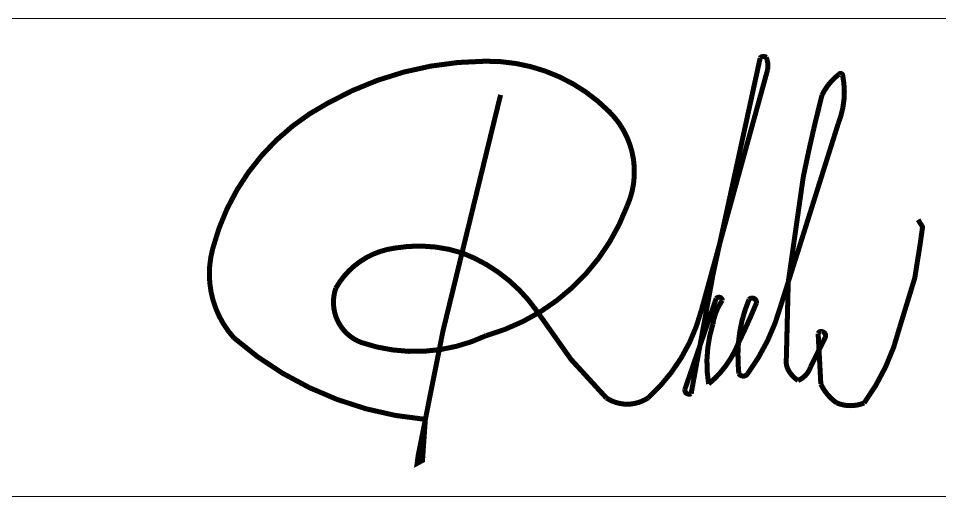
# Model space of a CAD drawing. Header units: millimetres. Extents: x 0 to 571985, y 0 to 2066666.
# Drawn here: x 569667.94 to 569670.188, y 2064668.914 to 2064670.082 of the extents above; entities that cross this region are included whole.
import ezdxf

# ---------------------------------------------------------------- set-up
doc = ezdxf.new("R2010")
doc.units = ezdxf.units.MM
doc.linetypes.add('CENTER', pattern=[3, 1.5, -0.5, 0.5, -0.5])
for name, color, linetype, lineweight in [('A-KY HIEU', 34, 'Continuous', 20), ('A-TEXT', 7, 'Continuous', 18), ('E- RANH GIOI', 1, 'CENTER', 13)]:
    doc.layers.add(name, color=color, linetype=linetype, lineweight=lineweight)

# ---------------------------------------------------------------- blocks, each defined once
blk = doc.blocks.new('cky a khanh')
at = {"const_width": 12}
blk.add_lwpolyline([(0, 0), (-111.5, -457.3), (-137.5, -564), (-196.7, -861.6), (-199.2, -880.6), (-186.5, -873.7), (-179.6, -775.6, -0.159444), (-637, -580.5, -0.254994), (-687.2, -367.2, -0.211053), (-412.8, -19.9, -0.128827), (-35.8, 80.5, -0.202824), (258.9, -39.6, -0.314739), (301.7, -266.7, -0.238263), (-34.1, -575.3, -0.194715), (-332.2, -591.9, -0.407273), (-393.5, -462.3, -0.23522), (-253.6, -366.3, -0.122237), (-92.1, -377.6, -0.150645), (86.5, -516.5), (168, -632), (252.6, -724.3, 0.300479), (352.1, -724.3, 0.146899), (479.6, -514.2), (637.4, 59.4, 0.145963), (634.4, 89.4, 0.443861), (619.8, 87.9), (508, -425.5), (455, -714.1, -0.604131), (440, -703.9), (514.8, -486.8, -0.694987), (529.4, -491.1, 0.116033), (507, -547.7, 0.11841), (496.8, -690.9, 0.126138), (567.9, -593.2, 0.014971), (610.8, -497.8, 0.758818), (593.4, -488.9, 0.081744), (567.9, -593.2, 0.043618), (568.9, -666.2, 0.560191), (590, -666.2, 0.092156), (669.5, -502.3), (728.3, -316.1), (806.4, -68.2, 0.145214), (816.9, 46.7, 0.68409), (807.9, 49.1, 0.11679), (767.4, -0.7, 0.013375), (722.8, -196.1), (686.9, -447.4), (682.4, -629.3, 0.199207), (690.7, -663.4, 0.103104), (710.3, -682.5, 0.219077), (740.3, -649.9), (774.9, -580.3, 0.581339), (766.2, -565.8, 0.380063), (758.3, -570.2), (764.7, -691, 0.132908), (802.8, -736.3, 0.198054), (868.1, -736.3, 0.098218), (953.1, -555), (989, -437.8), (1001.9, -356.5), (1007.6, -315.6), (997, -298.4)], format="xyb", dxfattribs=at)
blk = doc.blocks.new('A$C33BC4D2A')
at = {"layer": 'A-KY HIEU', "color": 0}
for p, q in [((353.662, -192.813), (414.985, -192.813)), ((353.662, -204.493), (414.985, -204.493))]:
    blk.add_line(p, q, dxfattribs=at)
at = {"layer": 'A-TEXT', "xscale": 0.0102204, "yscale": 0.0102204, "zscale": 0.0102204}
blk.add_blockref('cky a khanh', (396.606, -194.681), dxfattribs=at)

msp = doc.modelspace()

# ---------------------------------------------------------------- block references
at = {"layer": 'E- RANH GIOI', "xscale": 0.1, "yscale": 0.1, "zscale": 0.1}
msp.add_blockref('A$C33BC4D2A', (569629.456, 2064689.363), dxfattribs=at)

doc.saveas('drawing.dxf')
